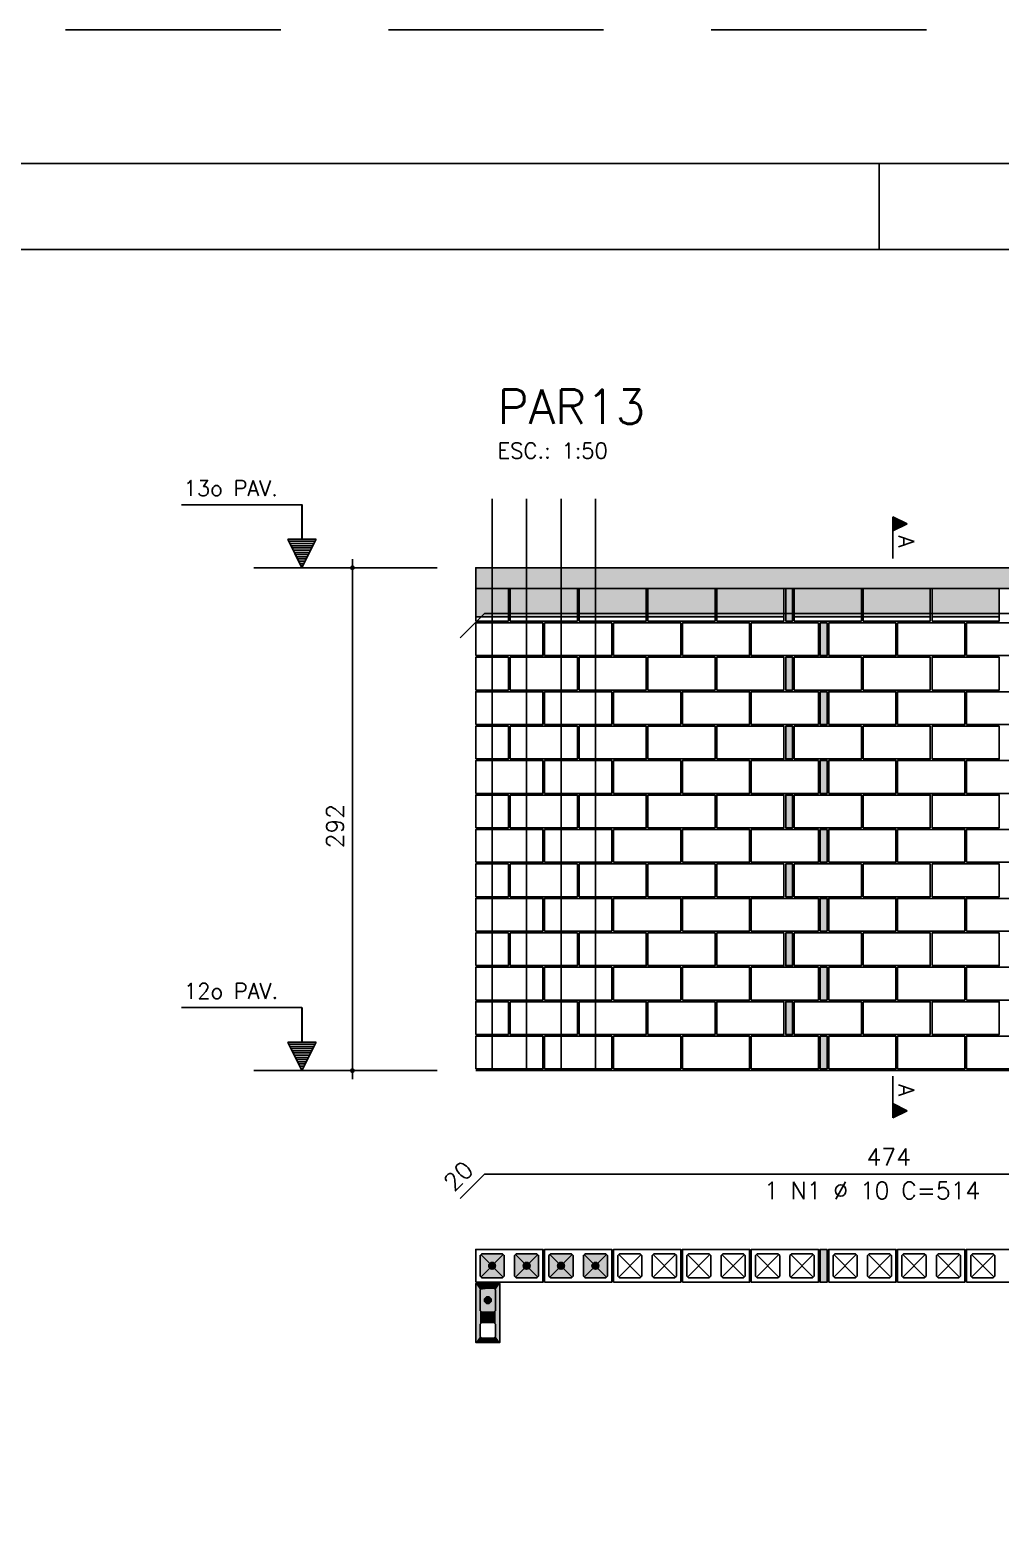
# Model space of a CAD drawing. Extents: x -1 to 122, y -1 to 61.
# Drawn here: x 25.07 to 36.34, y 43.66 to 61.05 of the extents above; entities that cross this region are included whole.
import ezdxf

# ---------------------------------------------------------------- set-up
doc = ezdxf.new("R2010")
doc.units = 0
doc.header["$MEASUREMENT"] = 0
doc.linetypes.add('ESTILO_TQS_0001', pattern=[0.45, 0.3, -0.15])
doc.linetypes.add('HIDDEN', pattern=[0.375, 0.25, -0.125])
doc.layers.get('0').update_dxf_attribs({"linetype": 'CONTINUOUS'})
doc.layers.get('Defpoints').update_dxf_attribs({"linetype": 'CONTINUOUS'})
for name, color, linetype in [('ARQ_FOLHA', 7, 'CONTINUOUS'), ('PENA_01', 1, 'CONTINUOUS'), ('PENA_02', 2, 'CONTINUOUS'), ('PENA_03', 3, 'CONTINUOUS'), ('PENA_05', 5, 'CONTINUOUS'), ('PENA_06', 6, 'CONTINUOUS'), ('PENA_09', 254, 'CONTINUOUS'), ('PENA_11', 252, 'CONTINUOUS'), ('PENA_21', 100, 'CONTINUOUS'), ('PENA_25', 210, 'CONTINUOUS')]:
    doc.layers.add(name, color=color, linetype=linetype)
doc.styles.get("Standard").update_dxf_attribs({"font": 'ROMANS.SHX'})

# ---------------------------------------------------------------- blocks, each defined once
blk = doc.blocks.new('FOLHA A1+1 - 1102 X 594')
at = {"layer": 'ARQ_FOLHA', "color": 1}
blk.add_line((-848.5, 584), (-848.5, 594), dxfattribs=at)
for points in [[(-1189, 0), (0, 0), (0, 594), (-1189, 594)], [(-1164, 10), (-10, 10), (-10, 584), (-1164, 584)]]:
    blk.add_lwpolyline(points, close=True, dxfattribs=at)
at = {"layer": 'Defpoints', "color": 8, "linetype": 'HIDDEN', "ltscale": 100}
blk.add_lwpolyline([(-1208.5, 609.5), (-1208.5, -15.5), (19.5, -15.5), (19.5, 609.5)], close=True, dxfattribs=at)

msp = doc.modelspace()

# ---------------------------------------------------------------- linework, layer by layer
at = {"layer": 'PENA_01', "linetype": 'Continuous'}
for p, q in [((27.672, 54.803), (29.803, 54.803)), ((27.672, 48.963), (29.803, 48.963)), ((30.311, 46.826), (30.571, 46.566)), ((30.571, 46.826), (30.311, 46.566)), ((30.971, 46.826), (30.711, 46.566)), ((30.711, 46.826), (30.971, 46.566)), ((31.111, 46.826), (31.371, 46.566)), ((31.371, 46.826), (31.111, 46.566)), ((31.771, 46.826), (31.511, 46.566)), ((31.511, 46.826), (31.771, 46.566)), ((31.911, 46.826), (32.171, 46.566)), ((32.171, 46.826), (31.911, 46.566)), ((32.571, 46.826), (32.311, 46.566)), ((32.311, 46.826), (32.571, 46.566)), ((32.711, 46.826), (32.971, 46.566)), ((32.971, 46.826), (32.711, 46.566)), ((33.371, 46.826), (33.111, 46.566)), ((33.111, 46.826), (33.371, 46.566)), ((33.511, 46.826), (33.771, 46.566)), ((33.771, 46.826), (33.511, 46.566)), ((34.171, 46.826), (33.911, 46.566)), ((33.911, 46.826), (34.171, 46.566)), ((34.411, 46.826), (34.671, 46.566)), ((34.671, 46.826), (34.411, 46.566)), ((35.071, 46.826), (34.811, 46.566)), ((34.811, 46.826), (35.071, 46.566)), ((35.211, 46.826), (35.471, 46.566)), ((35.471, 46.826), (35.211, 46.566)), ((35.871, 46.826), (35.611, 46.566)), ((35.611, 46.826), (35.871, 46.566)), ((36.011, 46.826), (36.271, 46.566)), ((36.271, 46.826), (36.011, 46.566))]:
    msp.add_line(p, q, dxfattribs=at)
for points in [[(30.301, 46.177), (30.301, 46.417), (30.321, 46.437), (30.461, 46.437), (30.481, 46.417), (30.481, 46.177), (30.461, 46.157), (30.321, 46.157), (30.301, 46.177)], [(30.301, 45.877), (30.301, 46.017), (30.321, 46.037), (30.461, 46.037), (30.481, 46.017), (30.481, 45.877), (30.461, 45.857), (30.321, 45.857), (30.301, 45.877)]]:
    msp.add_lwpolyline(points, dxfattribs=at)
at = {"layer": 'PENA_02', "linetype": 'ESTILO_TQS_0001'}
for p, q in [((30.251, 54.233), (30.631, 54.233)), ((30.651, 54.233), (31.431, 54.233)), ((31.451, 54.233), (32.231, 54.233)), ((32.251, 54.233), (33.031, 54.233)), ((33.051, 54.233), (33.831, 54.233)), ((33.951, 54.233), (34.731, 54.233)), ((34.751, 54.233), (35.531, 54.233)), ((35.551, 54.233), (36.331, 54.233))]:
    msp.add_line(p, q, dxfattribs=at)
at = {"layer": 'PENA_02', "linetype": 'Continuous'}
msp.add_line((30.251, 48.963), (39.931, 48.963), dxfattribs=at)
for points in [[(30.25, 54.563), (39.931, 54.563), (39.931, 54.803), (30.25, 54.803), (30.25, 54.563)], [(30.251, 54.183), (30.631, 54.183), (30.631, 54.563), (30.251, 54.563), (30.251, 54.183)], [(30.651, 54.183), (31.431, 54.183), (31.431, 54.563), (30.651, 54.563), (30.651, 54.183)], [(31.451, 54.183), (32.231, 54.183), (32.231, 54.563), (31.451, 54.563), (31.451, 54.183)], [(32.251, 54.183), (33.031, 54.183), (33.031, 54.563), (32.251, 54.563), (32.251, 54.183)], [(33.051, 54.183), (33.831, 54.183), (33.831, 54.563), (33.051, 54.563), (33.051, 54.183)], [(33.851, 54.183), (33.931, 54.183), (33.931, 54.563), (33.851, 54.563), (33.851, 54.183)], [(33.951, 54.183), (34.731, 54.183), (34.731, 54.563), (33.951, 54.563), (33.951, 54.183)], [(34.751, 54.183), (35.531, 54.183), (35.531, 54.563), (34.751, 54.563), (34.751, 54.183)], [(35.551, 54.183), (36.331, 54.183), (36.331, 54.563), (35.551, 54.563), (35.551, 54.183)], [(30.251, 53.783), (31.031, 53.783), (31.031, 54.163), (30.251, 54.163), (30.251, 53.783)], [(31.051, 53.783), (31.831, 53.783), (31.831, 54.163), (31.051, 54.163), (31.051, 53.783)], [(31.851, 53.783), (32.631, 53.783), (32.631, 54.163), (31.851, 54.163), (31.851, 53.783)], [(32.651, 53.783), (33.431, 53.783), (33.431, 54.163), (32.651, 54.163), (32.651, 53.783)], [(33.451, 53.783), (34.231, 53.783), (34.231, 54.163), (33.451, 54.163), (33.451, 53.783)], [(34.251, 53.783), (34.331, 53.783), (34.331, 54.163), (34.251, 54.163), (34.251, 53.783)], [(34.351, 53.783), (35.131, 53.783), (35.131, 54.163), (34.351, 54.163), (34.351, 53.783)], [(35.151, 53.783), (35.931, 53.783), (35.931, 54.163), (35.151, 54.163), (35.151, 53.783)], [(35.951, 53.783), (36.731, 53.783), (36.731, 54.163), (35.951, 54.163), (35.951, 53.783)], [(30.251, 53.383), (30.631, 53.383), (30.631, 53.763), (30.251, 53.763), (30.251, 53.383)], [(30.651, 53.383), (31.431, 53.383), (31.431, 53.763), (30.651, 53.763), (30.651, 53.383)], [(31.451, 53.383), (32.231, 53.383), (32.231, 53.763), (31.451, 53.763), (31.451, 53.383)], [(32.251, 53.383), (33.031, 53.383), (33.031, 53.763), (32.251, 53.763), (32.251, 53.383)], [(33.051, 53.383), (33.831, 53.383), (33.831, 53.763), (33.051, 53.763), (33.051, 53.383)], [(33.851, 53.383), (33.931, 53.383), (33.931, 53.763), (33.851, 53.763), (33.851, 53.383)], [(33.951, 53.383), (34.731, 53.383), (34.731, 53.763), (33.951, 53.763), (33.951, 53.383)], [(34.751, 53.383), (35.531, 53.383), (35.531, 53.763), (34.751, 53.763), (34.751, 53.383)], [(35.551, 53.383), (36.331, 53.383), (36.331, 53.763), (35.551, 53.763), (35.551, 53.383)], [(30.251, 52.983), (31.031, 52.983), (31.031, 53.363), (30.251, 53.363), (30.251, 52.983)], [(31.051, 52.983), (31.831, 52.983), (31.831, 53.363), (31.051, 53.363), (31.051, 52.983)], [(31.851, 52.983), (32.631, 52.983), (32.631, 53.363), (31.851, 53.363), (31.851, 52.983)], [(32.651, 52.983), (33.431, 52.983), (33.431, 53.363), (32.651, 53.363), (32.651, 52.983)], [(33.451, 52.983), (34.231, 52.983), (34.231, 53.363), (33.451, 53.363), (33.451, 52.983)], [(34.251, 52.983), (34.331, 52.983), (34.331, 53.363), (34.251, 53.363), (34.251, 52.983)], [(34.351, 52.983), (35.131, 52.983), (35.131, 53.363), (34.351, 53.363), (34.351, 52.983)], [(35.151, 52.983), (35.931, 52.983), (35.931, 53.363), (35.151, 53.363), (35.151, 52.983)], [(35.951, 52.983), (36.731, 52.983), (36.731, 53.363), (35.951, 53.363), (35.951, 52.983)], [(30.251, 52.583), (30.631, 52.583), (30.631, 52.963), (30.251, 52.963), (30.251, 52.583)], [(30.651, 52.583), (31.431, 52.583), (31.431, 52.963), (30.651, 52.963), (30.651, 52.583)], [(31.451, 52.583), (32.231, 52.583), (32.231, 52.963), (31.451, 52.963), (31.451, 52.583)], [(32.251, 52.583), (33.031, 52.583), (33.031, 52.963), (32.251, 52.963), (32.251, 52.583)], [(33.051, 52.583), (33.831, 52.583), (33.831, 52.963), (33.051, 52.963), (33.051, 52.583)], [(33.851, 52.583), (33.931, 52.583), (33.931, 52.963), (33.851, 52.963), (33.851, 52.583)], [(33.951, 52.583), (34.731, 52.583), (34.731, 52.963), (33.951, 52.963), (33.951, 52.583)], [(34.751, 52.583), (35.531, 52.583), (35.531, 52.963), (34.751, 52.963), (34.751, 52.583)], [(35.551, 52.583), (36.331, 52.583), (36.331, 52.963), (35.551, 52.963), (35.551, 52.583)], [(30.251, 52.183), (31.031, 52.183), (31.031, 52.563), (30.251, 52.563), (30.251, 52.183)], [(31.051, 52.183), (31.831, 52.183), (31.831, 52.563), (31.051, 52.563), (31.051, 52.183)], [(31.851, 52.183), (32.631, 52.183), (32.631, 52.563), (31.851, 52.563), (31.851, 52.183)], [(32.651, 52.183), (33.431, 52.183), (33.431, 52.563), (32.651, 52.563), (32.651, 52.183)], [(33.451, 52.183), (34.231, 52.183), (34.231, 52.563), (33.451, 52.563), (33.451, 52.183)], [(34.251, 52.183), (34.331, 52.183), (34.331, 52.563), (34.251, 52.563), (34.251, 52.183)], [(34.351, 52.183), (35.131, 52.183), (35.131, 52.563), (34.351, 52.563), (34.351, 52.183)], [(35.151, 52.183), (35.931, 52.183), (35.931, 52.563), (35.151, 52.563), (35.151, 52.183)], [(35.951, 52.183), (36.731, 52.183), (36.731, 52.563), (35.951, 52.563), (35.951, 52.183)], [(30.251, 51.783), (30.631, 51.783), (30.631, 52.163), (30.251, 52.163), (30.251, 51.783)], [(30.651, 51.783), (31.431, 51.783), (31.431, 52.163), (30.651, 52.163), (30.651, 51.783)], [(31.451, 51.783), (32.231, 51.783), (32.231, 52.163), (31.451, 52.163), (31.451, 51.783)], [(32.251, 51.783), (33.031, 51.783), (33.031, 52.163), (32.251, 52.163), (32.251, 51.783)], [(33.051, 51.783), (33.831, 51.783), (33.831, 52.163), (33.051, 52.163), (33.051, 51.783)], [(33.851, 51.783), (33.931, 51.783), (33.931, 52.163), (33.851, 52.163), (33.851, 51.783)], [(33.951, 51.783), (34.731, 51.783), (34.731, 52.163), (33.951, 52.163), (33.951, 51.783)], [(34.751, 51.783), (35.531, 51.783), (35.531, 52.163), (34.751, 52.163), (34.751, 51.783)], [(35.551, 51.783), (36.331, 51.783), (36.331, 52.163), (35.551, 52.163), (35.551, 51.783)], [(30.251, 51.383), (31.031, 51.383), (31.031, 51.763), (30.251, 51.763), (30.251, 51.383)], [(31.051, 51.383), (31.831, 51.383), (31.831, 51.763), (31.051, 51.763), (31.051, 51.383)], [(31.851, 51.383), (32.631, 51.383), (32.631, 51.763), (31.851, 51.763), (31.851, 51.383)], [(32.651, 51.383), (33.431, 51.383), (33.431, 51.763), (32.651, 51.763), (32.651, 51.383)], [(33.451, 51.383), (34.231, 51.383), (34.231, 51.763), (33.451, 51.763), (33.451, 51.383)], [(34.251, 51.383), (34.331, 51.383), (34.331, 51.763), (34.251, 51.763), (34.251, 51.383)], [(34.351, 51.383), (35.131, 51.383), (35.131, 51.763), (34.351, 51.763), (34.351, 51.383)], [(35.151, 51.383), (35.931, 51.383), (35.931, 51.763), (35.151, 51.763), (35.151, 51.383)], [(35.951, 51.383), (36.731, 51.383), (36.731, 51.763), (35.951, 51.763), (35.951, 51.383)], [(30.251, 50.983), (30.631, 50.983), (30.631, 51.363), (30.251, 51.363), (30.251, 50.983)], [(30.651, 50.983), (31.431, 50.983), (31.431, 51.363), (30.651, 51.363), (30.651, 50.983)], [(31.451, 50.983), (32.231, 50.983), (32.231, 51.363), (31.451, 51.363), (31.451, 50.983)], [(32.251, 50.983), (33.031, 50.983), (33.031, 51.363), (32.251, 51.363), (32.251, 50.983)], [(33.051, 50.983), (33.831, 50.983), (33.831, 51.363), (33.051, 51.363), (33.051, 50.983)], [(33.851, 50.983), (33.931, 50.983), (33.931, 51.363), (33.851, 51.363), (33.851, 50.983)], [(33.951, 50.983), (34.731, 50.983), (34.731, 51.363), (33.951, 51.363), (33.951, 50.983)], [(34.751, 50.983), (35.531, 50.983), (35.531, 51.363), (34.751, 51.363), (34.751, 50.983)], [(35.551, 50.983), (36.331, 50.983), (36.331, 51.363), (35.551, 51.363), (35.551, 50.983)], [(30.251, 50.583), (31.031, 50.583), (31.031, 50.963), (30.251, 50.963), (30.251, 50.583)], [(31.051, 50.583), (31.831, 50.583), (31.831, 50.963), (31.051, 50.963), (31.051, 50.583)], [(31.851, 50.583), (32.631, 50.583), (32.631, 50.963), (31.851, 50.963), (31.851, 50.583)], [(32.651, 50.583), (33.431, 50.583), (33.431, 50.963), (32.651, 50.963), (32.651, 50.583)], [(33.451, 50.583), (34.231, 50.583), (34.231, 50.963), (33.451, 50.963), (33.451, 50.583)], [(34.251, 50.583), (34.331, 50.583), (34.331, 50.963), (34.251, 50.963), (34.251, 50.583)], [(34.351, 50.583), (35.131, 50.583), (35.131, 50.963), (34.351, 50.963), (34.351, 50.583)], [(35.151, 50.583), (35.931, 50.583), (35.931, 50.963), (35.151, 50.963), (35.151, 50.583)], [(35.951, 50.583), (36.731, 50.583), (36.731, 50.963), (35.951, 50.963), (35.951, 50.583)], [(30.251, 50.183), (30.631, 50.183), (30.631, 50.563), (30.251, 50.563), (30.251, 50.183)], [(30.651, 50.183), (31.431, 50.183), (31.431, 50.563), (30.651, 50.563), (30.651, 50.183)], [(31.451, 50.183), (32.231, 50.183), (32.231, 50.563), (31.451, 50.563), (31.451, 50.183)], [(32.251, 50.183), (33.031, 50.183), (33.031, 50.563), (32.251, 50.563), (32.251, 50.183)], [(33.051, 50.183), (33.831, 50.183), (33.831, 50.563), (33.051, 50.563), (33.051, 50.183)], [(33.851, 50.183), (33.931, 50.183), (33.931, 50.563), (33.851, 50.563), (33.851, 50.183)], [(33.951, 50.183), (34.731, 50.183), (34.731, 50.563), (33.951, 50.563), (33.951, 50.183)], [(34.751, 50.183), (35.531, 50.183), (35.531, 50.563), (34.751, 50.563), (34.751, 50.183)], [(35.551, 50.183), (36.331, 50.183), (36.331, 50.563), (35.551, 50.563), (35.551, 50.183)], [(30.251, 49.783), (31.031, 49.783), (31.031, 50.163), (30.251, 50.163), (30.251, 49.783)], [(31.051, 49.783), (31.831, 49.783), (31.831, 50.163), (31.051, 50.163), (31.051, 49.783)], [(31.851, 49.783), (32.631, 49.783), (32.631, 50.163), (31.851, 50.163), (31.851, 49.783)], [(32.651, 49.783), (33.431, 49.783), (33.431, 50.163), (32.651, 50.163), (32.651, 49.783)], [(33.451, 49.783), (34.231, 49.783), (34.231, 50.163), (33.451, 50.163), (33.451, 49.783)], [(34.251, 49.783), (34.331, 49.783), (34.331, 50.163), (34.251, 50.163), (34.251, 49.783)], [(34.351, 49.783), (35.131, 49.783), (35.131, 50.163), (34.351, 50.163), (34.351, 49.783)], [(35.151, 49.783), (35.931, 49.783), (35.931, 50.163), (35.151, 50.163), (35.151, 49.783)], [(35.951, 49.783), (36.731, 49.783), (36.731, 50.163), (35.951, 50.163), (35.951, 49.783)], [(30.251, 49.383), (30.631, 49.383), (30.631, 49.763), (30.251, 49.763), (30.251, 49.383)], [(30.651, 49.383), (31.431, 49.383), (31.431, 49.763), (30.651, 49.763), (30.651, 49.383)], [(31.451, 49.383), (32.231, 49.383), (32.231, 49.763), (31.451, 49.763), (31.451, 49.383)], [(32.251, 49.383), (33.031, 49.383), (33.031, 49.763), (32.251, 49.763), (32.251, 49.383)], [(33.051, 49.383), (33.831, 49.383), (33.831, 49.763), (33.051, 49.763), (33.051, 49.383)], [(33.851, 49.383), (33.931, 49.383), (33.931, 49.763), (33.851, 49.763), (33.851, 49.383)], [(33.951, 49.383), (34.731, 49.383), (34.731, 49.763), (33.951, 49.763), (33.951, 49.383)], [(34.751, 49.383), (35.531, 49.383), (35.531, 49.763), (34.751, 49.763), (34.751, 49.383)], [(35.551, 49.383), (36.331, 49.383), (36.331, 49.763), (35.551, 49.763), (35.551, 49.383)], [(30.251, 48.983), (31.031, 48.983), (31.031, 49.363), (30.251, 49.363), (30.251, 48.983)], [(31.051, 48.983), (31.831, 48.983), (31.831, 49.363), (31.051, 49.363), (31.051, 48.983)], [(31.851, 48.983), (32.631, 48.983), (32.631, 49.363), (31.851, 49.363), (31.851, 48.983)], [(32.651, 48.983), (33.431, 48.983), (33.431, 49.363), (32.651, 49.363), (32.651, 48.983)], [(33.451, 48.983), (34.231, 48.983), (34.231, 49.363), (33.451, 49.363), (33.451, 48.983)], [(34.251, 48.983), (34.331, 48.983), (34.331, 49.363), (34.251, 49.363), (34.251, 48.983)], [(34.351, 48.983), (35.131, 48.983), (35.131, 49.363), (34.351, 49.363), (34.351, 48.983)], [(35.151, 48.983), (35.931, 48.983), (35.931, 49.363), (35.151, 49.363), (35.151, 48.983)], [(35.951, 48.983), (36.731, 48.983), (36.731, 49.363), (35.951, 49.363), (35.951, 48.983)], [(30.251, 46.506), (31.031, 46.506), (31.031, 46.886), (30.251, 46.886), (30.251, 46.506)], [(31.051, 46.506), (31.831, 46.506), (31.831, 46.886), (31.051, 46.886), (31.051, 46.506)], [(31.851, 46.506), (32.631, 46.506), (32.631, 46.886), (31.851, 46.886), (31.851, 46.506)], [(32.651, 46.506), (33.431, 46.506), (33.431, 46.886), (32.651, 46.886), (32.651, 46.506)], [(33.451, 46.506), (34.231, 46.506), (34.231, 46.886), (33.451, 46.886), (33.451, 46.506)], [(34.331, 46.886), (34.251, 46.886), (34.251, 46.506), (34.331, 46.506), (34.331, 46.886)], [(34.351, 46.506), (35.131, 46.506), (35.131, 46.886), (34.351, 46.886), (34.351, 46.506)], [(35.151, 46.506), (35.931, 46.506), (35.931, 46.886), (35.151, 46.886), (35.151, 46.506)], [(35.951, 46.506), (36.731, 46.506), (36.731, 46.886), (35.951, 46.886), (35.951, 46.506)], [(30.251, 45.807), (30.251, 46.487), (30.531, 46.487), (30.531, 45.807), (30.251, 45.807)]]:
    msp.add_lwpolyline(points, dxfattribs=at)
at = {"layer": 'PENA_02', "linetype": 'ESTILO_TQS_0001'}
for points in [[(30.301, 46.576), (30.321, 46.556), (30.561, 46.556), (30.581, 46.576), (30.581, 46.816), (30.561, 46.836), (30.321, 46.836), (30.301, 46.816), (30.301, 46.576)], [(30.701, 46.576), (30.721, 46.556), (30.961, 46.556), (30.981, 46.576), (30.981, 46.816), (30.961, 46.836), (30.721, 46.836), (30.701, 46.816), (30.701, 46.576)], [(31.101, 46.576), (31.121, 46.556), (31.361, 46.556), (31.381, 46.576), (31.381, 46.816), (31.361, 46.836), (31.121, 46.836), (31.101, 46.816), (31.101, 46.576)], [(31.501, 46.576), (31.521, 46.556), (31.761, 46.556), (31.781, 46.576), (31.781, 46.816), (31.761, 46.836), (31.521, 46.836), (31.501, 46.816), (31.501, 46.576)], [(31.901, 46.576), (31.921, 46.556), (32.161, 46.556), (32.181, 46.576), (32.181, 46.816), (32.161, 46.836), (31.921, 46.836), (31.901, 46.816), (31.901, 46.576)], [(32.301, 46.576), (32.321, 46.556), (32.561, 46.556), (32.581, 46.576), (32.581, 46.816), (32.561, 46.836), (32.321, 46.836), (32.301, 46.816), (32.301, 46.576)], [(32.701, 46.576), (32.721, 46.556), (32.961, 46.556), (32.981, 46.576), (32.981, 46.816), (32.961, 46.836), (32.721, 46.836), (32.701, 46.816), (32.701, 46.576)], [(33.101, 46.576), (33.121, 46.556), (33.361, 46.556), (33.381, 46.576), (33.381, 46.816), (33.361, 46.836), (33.121, 46.836), (33.101, 46.816), (33.101, 46.576)], [(33.501, 46.576), (33.521, 46.556), (33.761, 46.556), (33.781, 46.576), (33.781, 46.816), (33.761, 46.836), (33.521, 46.836), (33.501, 46.816), (33.501, 46.576)], [(33.901, 46.576), (33.921, 46.556), (34.161, 46.556), (34.181, 46.576), (34.181, 46.816), (34.161, 46.836), (33.921, 46.836), (33.901, 46.816), (33.901, 46.576)], [(34.401, 46.576), (34.421, 46.556), (34.661, 46.556), (34.681, 46.576), (34.681, 46.816), (34.661, 46.836), (34.421, 46.836), (34.401, 46.816), (34.401, 46.576)], [(34.801, 46.576), (34.821, 46.556), (35.061, 46.556), (35.081, 46.576), (35.081, 46.816), (35.061, 46.836), (34.821, 46.836), (34.801, 46.816), (34.801, 46.576)], [(35.201, 46.576), (35.221, 46.556), (35.461, 46.556), (35.481, 46.576), (35.481, 46.816), (35.461, 46.836), (35.221, 46.836), (35.201, 46.816), (35.201, 46.576)], [(35.601, 46.576), (35.621, 46.556), (35.861, 46.556), (35.881, 46.576), (35.881, 46.816), (35.861, 46.836), (35.621, 46.836), (35.601, 46.816), (35.601, 46.576)], [(36.001, 46.576), (36.021, 46.556), (36.261, 46.556), (36.281, 46.576), (36.281, 46.816), (36.261, 46.836), (36.021, 46.836), (36.001, 46.816), (36.001, 46.576)]]:
    msp.add_lwpolyline(points, dxfattribs=at)
at = {"layer": 'PENA_02', "linetype": 'Continuous'}
for centre, radius in [((28.818, 54.803), 0.02), ((28.818, 54.803), 0.01), ((28.818, 48.963), 0.02), ((28.818, 48.963), 0.01)]:
    msp.add_circle(centre, radius, dxfattribs=at)
at = {"layer": 'PENA_03', "linetype": 'Continuous'}
for p, q in [((28.231, 55.535), (26.831, 55.535)), ((28.231, 55.135), (28.231, 55.535)), ((28.233, 55.135), (28.233, 55.537)), ((35.095, 54.91), (35.095, 55.396)), ((35.095, 55.396), (35.261, 55.313)), ((35.096, 55.395), (35.096, 55.232)), ((35.096, 55.395), (35.26, 55.313)), ((35.26, 55.313), (35.096, 55.232)), ((35.261, 55.313), (35.096, 55.231)), ((35.108, 55.39), (35.108, 55.237)), ((35.121, 55.384), (35.121, 55.243)), ((35.134, 55.377), (35.134, 55.25)), ((35.146, 55.371), (35.146, 55.256)), ((35.159, 55.364), (35.159, 55.262)), ((35.172, 55.358), (35.172, 55.269)), ((35.185, 55.352), (35.185, 55.275)), ((35.198, 55.345), (35.198, 55.281)), ((35.21, 55.339), (35.21, 55.288)), ((35.223, 55.333), (35.223, 55.294)), ((35.236, 55.326), (35.236, 55.301)), ((35.249, 55.32), (35.249, 55.307)), ((28.232, 54.803), (28.066, 55.135)), ((28.066, 55.135), (28.231, 55.135)), ((28.232, 54.806), (28.068, 55.134)), ((28.395, 55.134), (28.068, 55.134)), ((28.398, 55.135), (28.232, 54.803)), ((28.395, 55.134), (28.232, 54.806)), ((28.233, 55.135), (28.398, 55.135)), ((35.096, 55.231), (35.096, 54.91)), ((28.385, 55.11), (28.079, 55.11)), ((28.372, 55.084), (28.091, 55.084)), ((28.359, 55.059), (28.104, 55.059)), ((28.347, 55.033), (28.117, 55.033)), ((28.334, 55.008), (28.13, 55.008)), ((28.321, 54.982), (28.142, 54.982)), ((28.308, 54.957), (28.155, 54.957)), ((28.296, 54.931), (28.168, 54.931)), ((28.283, 54.905), (28.181, 54.905)), ((28.27, 54.88), (28.194, 54.88)), ((28.257, 54.854), (28.206, 54.854)), ((28.245, 54.829), (28.219, 54.829)), ((28.818, 48.863), (28.818, 54.903)), ((28.231, 49.695), (26.831, 49.695)), ((28.231, 49.295), (28.231, 49.695)), ((28.233, 49.295), (28.233, 49.697)), ((28.232, 48.963), (28.066, 49.295)), ((28.066, 49.295), (28.231, 49.295)), ((28.232, 48.966), (28.068, 49.294)), ((28.395, 49.294), (28.068, 49.294)), ((28.385, 49.27), (28.079, 49.27)), ((28.372, 49.244), (28.091, 49.244)), ((28.359, 49.219), (28.104, 49.219)), ((28.398, 49.295), (28.232, 48.963)), ((28.395, 49.294), (28.232, 48.966)), ((28.233, 49.295), (28.398, 49.295)), ((28.347, 49.193), (28.117, 49.193)), ((28.334, 49.168), (28.13, 49.168)), ((28.321, 49.142), (28.142, 49.142)), ((28.308, 49.117), (28.155, 49.117)), ((28.296, 49.091), (28.168, 49.091)), ((28.283, 49.065), (28.181, 49.065)), ((28.27, 49.04), (28.194, 49.04)), ((28.257, 49.014), (28.206, 49.014)), ((28.245, 48.989), (28.219, 48.989)), ((35.095, 48.9), (35.095, 48.414)), ((35.096, 48.58), (35.096, 48.9)), ((35.261, 48.497), (35.096, 48.58)), ((35.096, 48.415), (35.096, 48.579)), ((35.26, 48.497), (35.096, 48.579)), ((35.108, 48.42), (35.108, 48.574)), ((35.121, 48.427), (35.121, 48.567)), ((35.134, 48.433), (35.134, 48.561)), ((35.146, 48.44), (35.146, 48.554)), ((35.159, 48.446), (35.159, 48.548)), ((35.172, 48.452), (35.172, 48.542)), ((35.185, 48.459), (35.185, 48.535)), ((35.198, 48.465), (35.198, 48.529)), ((35.21, 48.472), (35.21, 48.523)), ((35.223, 48.478), (35.223, 48.516)), ((35.095, 48.414), (35.261, 48.497)), ((35.096, 48.415), (35.26, 48.497)), ((35.236, 48.484), (35.236, 48.51)), ((35.249, 48.491), (35.249, 48.503))]:
    msp.add_line(p, q, dxfattribs=at)
for points in [[(30.561, 46.836), (30.581, 46.816), (30.581, 46.576), (30.561, 46.556), (30.321, 46.556), (30.301, 46.576), (30.301, 46.816), (30.321, 46.836), (30.561, 46.836)], [(30.961, 46.836), (30.981, 46.816), (30.981, 46.576), (30.961, 46.556), (30.721, 46.556), (30.701, 46.576), (30.701, 46.816), (30.721, 46.836), (30.961, 46.836)], [(31.361, 46.836), (31.381, 46.816), (31.381, 46.576), (31.361, 46.556), (31.121, 46.556), (31.101, 46.576), (31.101, 46.816), (31.121, 46.836), (31.361, 46.836)], [(31.761, 46.836), (31.781, 46.816), (31.781, 46.576), (31.761, 46.556), (31.521, 46.556), (31.501, 46.576), (31.501, 46.816), (31.521, 46.836), (31.761, 46.836)], [(30.461, 46.437), (30.481, 46.417), (30.481, 46.177), (30.461, 46.157), (30.321, 46.157), (30.301, 46.177), (30.301, 46.417), (30.321, 46.437), (30.461, 46.437)]]:
    msp.add_lwpolyline(points, dxfattribs=at)
for centre in [(30.441, 46.696), (30.841, 46.696), (31.241, 46.696), (31.641, 46.696), (30.391, 46.297)]:
    msp.add_circle(centre, 0.04, dxfattribs=at)
for points in [[(30.481, 46.696), (30.421, 46.731), (30.404, 46.71)], [(30.481, 46.696), (30.404, 46.71), (30.404, 46.682)], [(30.481, 46.696), (30.404, 46.682), (30.421, 46.661)], [(30.481, 46.696), (30.448, 46.735), (30.421, 46.731)], [(30.481, 46.696), (30.421, 46.661), (30.448, 46.657)], [(30.481, 46.696), (30.472, 46.722), (30.448, 46.735)], [(30.481, 46.696), (30.448, 46.657), (30.472, 46.67)], [(30.481, 46.696), (30.472, 46.67), (30.481, 46.696)], [(30.881, 46.696), (30.821, 46.731), (30.804, 46.71)], [(30.881, 46.696), (30.804, 46.71), (30.804, 46.682)], [(30.881, 46.696), (30.804, 46.682), (30.821, 46.661)], [(30.881, 46.696), (30.848, 46.735), (30.821, 46.731)], [(30.881, 46.696), (30.821, 46.661), (30.848, 46.657)], [(30.881, 46.696), (30.872, 46.722), (30.848, 46.735)], [(30.881, 46.696), (30.848, 46.657), (30.872, 46.67)], [(30.881, 46.696), (30.872, 46.67), (30.881, 46.696)], [(31.281, 46.696), (31.221, 46.731), (31.204, 46.71)], [(31.281, 46.696), (31.204, 46.71), (31.204, 46.682)], [(31.281, 46.696), (31.204, 46.682), (31.221, 46.661)], [(31.281, 46.696), (31.248, 46.735), (31.221, 46.731)], [(31.281, 46.696), (31.221, 46.661), (31.248, 46.657)], [(31.281, 46.696), (31.272, 46.722), (31.248, 46.735)], [(31.281, 46.696), (31.248, 46.657), (31.272, 46.67)], [(31.281, 46.696), (31.272, 46.67), (31.281, 46.696)], [(31.681, 46.696), (31.621, 46.731), (31.604, 46.71)], [(31.681, 46.696), (31.604, 46.71), (31.604, 46.682)], [(31.681, 46.696), (31.604, 46.682), (31.621, 46.661)], [(31.681, 46.696), (31.648, 46.735), (31.621, 46.731)], [(31.681, 46.696), (31.621, 46.661), (31.648, 46.657)], [(31.681, 46.696), (31.672, 46.722), (31.648, 46.735)], [(31.681, 46.696), (31.648, 46.657), (31.672, 46.67)], [(31.681, 46.696), (31.672, 46.67), (31.681, 46.696)], [(30.431, 46.297), (30.371, 46.331), (30.354, 46.31)], [(30.431, 46.297), (30.354, 46.31), (30.354, 46.283)], [(30.431, 46.297), (30.354, 46.283), (30.371, 46.262)], [(30.431, 46.297), (30.398, 46.336), (30.371, 46.331)], [(30.431, 46.297), (30.371, 46.262), (30.398, 46.257)], [(30.431, 46.297), (30.422, 46.322), (30.398, 46.336)], [(30.431, 46.297), (30.398, 46.257), (30.422, 46.271)], [(30.431, 46.297), (30.422, 46.271), (30.431, 46.297)]]:
    msp.add_solid(points, dxfattribs=at)
at = {"layer": 'PENA_05', "linetype": 'Continuous'}
for p, q in [((30.068, 53.99), (30.351, 54.273)), ((30.351, 54.273), (39.831, 54.274)), ((30.068, 47.477), (30.351, 47.76)), ((30.351, 47.76), (39.831, 47.76))]:
    msp.add_line(p, q, dxfattribs=at)
for points in [[(30.441, 55.603), (30.441, 48.963)], [(30.841, 55.603), (30.841, 48.963)], [(31.241, 55.603), (31.241, 48.963)], [(31.641, 55.603), (31.641, 48.963)]]:
    msp.add_lwpolyline(points, dxfattribs=at)
at = {"layer": 'PENA_09', "linetype": 'Continuous'}
for points in [[(30.251, 54.233), (30.251, 54.563), (30.631, 54.563), (30.631, 54.233), (30.251, 54.233)], [(30.651, 54.233), (30.651, 54.563), (31.431, 54.563), (31.431, 54.233), (30.651, 54.233)], [(31.451, 54.233), (31.451, 54.563), (32.231, 54.563), (32.231, 54.233), (31.451, 54.233)], [(32.251, 54.233), (32.251, 54.563), (33.031, 54.563), (33.031, 54.233), (32.251, 54.233)], [(33.051, 54.233), (33.051, 54.563), (33.831, 54.563), (33.831, 54.233), (33.051, 54.233)], [(33.951, 54.233), (33.951, 54.563), (34.731, 54.563), (34.731, 54.233), (33.951, 54.233)], [(34.751, 54.233), (34.751, 54.563), (35.531, 54.563), (35.531, 54.233), (34.751, 54.233)], [(35.551, 54.233), (35.551, 54.563), (36.331, 54.563), (36.331, 54.233), (35.551, 54.233)]]:
    msp.add_lwpolyline(points, dxfattribs=at)
for points in [[(30.251, 54.233), (30.251, 54.563), (30.631, 54.563)], [(30.251, 54.233), (30.631, 54.563), (30.631, 54.233)], [(30.651, 54.233), (30.651, 54.563), (31.431, 54.563)], [(30.651, 54.233), (31.431, 54.563), (31.431, 54.233)], [(31.451, 54.233), (31.451, 54.563), (32.231, 54.563)], [(31.451, 54.233), (32.231, 54.563), (32.231, 54.233)], [(32.251, 54.233), (32.251, 54.563), (33.031, 54.563)], [(32.251, 54.233), (33.031, 54.563), (33.031, 54.233)], [(33.051, 54.233), (33.051, 54.563), (33.831, 54.563)], [(33.051, 54.233), (33.831, 54.563), (33.831, 54.233)], [(33.951, 54.233), (33.951, 54.563), (34.731, 54.563)], [(33.951, 54.233), (34.731, 54.563), (34.731, 54.233)], [(34.751, 54.233), (34.751, 54.563), (35.531, 54.563)], [(34.751, 54.233), (35.531, 54.563), (35.531, 54.233)], [(35.551, 54.233), (35.551, 54.563), (36.331, 54.563)], [(35.551, 54.233), (36.331, 54.563), (36.331, 54.233)], [(30.251, 54.233), (30.631, 54.233), (30.251, 54.233)], [(30.651, 54.233), (31.431, 54.233), (30.651, 54.233)], [(31.451, 54.233), (32.231, 54.233), (31.451, 54.233)], [(32.251, 54.233), (33.031, 54.233), (32.251, 54.233)], [(33.051, 54.233), (33.831, 54.233), (33.051, 54.233)], [(33.951, 54.233), (34.731, 54.233), (33.951, 54.233)], [(34.751, 54.233), (35.531, 54.233), (34.751, 54.233)], [(35.551, 54.233), (36.331, 54.233), (35.551, 54.233)]]:
    msp.add_solid(points, dxfattribs=at)
at = {"layer": 'PENA_11', "linetype": 'Continuous'}
for points in [[(30.25, 54.563), (39.931, 54.563), (39.931, 54.803)], [(30.25, 54.563), (39.931, 54.803), (30.25, 54.803)], [(30.25, 54.563), (30.25, 54.803), (30.25, 54.563)], [(30.561, 46.836), (30.321, 46.556), (30.301, 46.576)], [(30.561, 46.836), (30.301, 46.576), (30.301, 46.816)], [(30.561, 46.836), (30.301, 46.816), (30.321, 46.836)], [(30.561, 46.836), (30.561, 46.556), (30.321, 46.556)], [(30.561, 46.836), (30.321, 46.836), (30.561, 46.836)], [(30.561, 46.836), (30.581, 46.816), (30.581, 46.576)], [(30.561, 46.836), (30.581, 46.576), (30.561, 46.556)], [(30.961, 46.836), (30.721, 46.556), (30.701, 46.576)], [(30.961, 46.836), (30.701, 46.576), (30.701, 46.816)], [(30.961, 46.836), (30.701, 46.816), (30.721, 46.836)], [(30.961, 46.836), (30.961, 46.556), (30.721, 46.556)], [(30.961, 46.836), (30.721, 46.836), (30.961, 46.836)], [(30.961, 46.836), (30.981, 46.816), (30.981, 46.576)], [(30.961, 46.836), (30.981, 46.576), (30.961, 46.556)], [(31.361, 46.836), (31.121, 46.556), (31.101, 46.576)], [(31.361, 46.836), (31.101, 46.576), (31.101, 46.816)], [(31.361, 46.836), (31.101, 46.816), (31.121, 46.836)], [(31.361, 46.836), (31.361, 46.556), (31.121, 46.556)], [(31.361, 46.836), (31.121, 46.836), (31.361, 46.836)], [(31.361, 46.836), (31.381, 46.816), (31.381, 46.576)], [(31.361, 46.836), (31.381, 46.576), (31.361, 46.556)], [(31.761, 46.836), (31.521, 46.556), (31.501, 46.576)], [(31.761, 46.836), (31.501, 46.576), (31.501, 46.816)], [(31.761, 46.836), (31.501, 46.816), (31.521, 46.836)], [(31.761, 46.836), (31.761, 46.556), (31.521, 46.556)], [(31.761, 46.836), (31.521, 46.836), (31.761, 46.836)], [(31.761, 46.836), (31.781, 46.816), (31.781, 46.576)], [(31.761, 46.836), (31.781, 46.576), (31.761, 46.556)], [(30.461, 46.437), (30.321, 46.157), (30.301, 46.177)], [(30.461, 46.437), (30.301, 46.177), (30.301, 46.417)], [(30.461, 46.437), (30.301, 46.417), (30.321, 46.437)], [(30.461, 46.437), (30.461, 46.157), (30.321, 46.157)], [(30.461, 46.437), (30.321, 46.437), (30.461, 46.437)], [(30.461, 46.437), (30.481, 46.417), (30.481, 46.177)], [(30.461, 46.437), (30.481, 46.177), (30.461, 46.157)]]:
    msp.add_solid(points, dxfattribs=at)
at = {"layer": 'PENA_21', "linetype": 'Continuous'}
for points in [[(30.391, 45.807), (30.391, 45.857), (30.321, 45.857), (30.301, 45.877), (30.301, 46.017), (30.321, 46.037), (30.391, 46.037), (30.391, 46.157), (30.321, 46.157), (30.301, 46.177), (30.301, 46.417), (30.321, 46.437), (30.391, 46.437), (30.391, 46.487), (30.251, 46.487), (30.251, 45.807), (30.391, 45.807)], [(30.391, 45.807), (30.391, 45.857), (30.461, 45.857), (30.481, 45.877), (30.481, 46.017), (30.461, 46.037), (30.391, 46.037), (30.391, 46.157), (30.461, 46.157), (30.481, 46.177), (30.481, 46.417), (30.461, 46.437), (30.391, 46.437), (30.391, 46.487), (30.531, 46.487), (30.531, 45.807), (30.391, 45.807)]]:
    msp.add_lwpolyline(points, dxfattribs=at)
for points in [[(30.391, 46.487), (30.251, 46.487), (30.321, 46.437)], [(30.321, 46.437), (30.251, 46.487), (30.301, 46.417)], [(30.251, 46.487), (30.301, 45.877), (30.301, 46.417)], [(30.251, 45.807), (30.301, 45.877), (30.251, 46.487)], [(30.391, 46.437), (30.391, 46.487), (30.321, 46.437)], [(30.461, 46.437), (30.391, 46.437), (30.531, 46.487)], [(30.391, 46.437), (30.391, 46.487), (30.531, 46.487)], [(30.481, 46.417), (30.461, 46.437), (30.531, 46.487)], [(30.481, 46.177), (30.531, 46.487), (30.481, 46.017)], [(30.481, 46.017), (30.531, 46.487), (30.481, 45.877)], [(30.531, 46.487), (30.531, 45.807), (30.481, 45.877)], [(30.481, 46.177), (30.481, 46.417), (30.531, 46.487)], [(30.301, 46.417), (30.301, 45.877), (30.301, 46.017)], [(30.301, 46.417), (30.301, 46.177), (30.301, 46.017)], [(30.321, 46.037), (30.301, 46.177), (30.301, 46.017)], [(30.321, 46.037), (30.321, 46.157), (30.301, 46.177)], [(30.391, 46.037), (30.321, 46.157), (30.321, 46.037)], [(30.391, 46.037), (30.391, 46.157), (30.321, 46.157)], [(30.391, 46.037), (30.461, 46.157), (30.461, 46.037)], [(30.391, 46.037), (30.391, 46.157), (30.461, 46.157)], [(30.461, 46.157), (30.481, 46.177), (30.461, 46.037)], [(30.461, 46.037), (30.481, 46.177), (30.481, 46.017)], [(30.321, 45.857), (30.301, 45.877), (30.251, 45.807)], [(30.321, 45.857), (30.251, 45.807), (30.391, 45.807)], [(30.321, 45.857), (30.391, 45.807), (30.391, 45.857)], [(30.531, 45.807), (30.391, 45.807), (30.461, 45.857)], [(30.461, 45.857), (30.391, 45.807), (30.391, 45.857)], [(30.481, 45.877), (30.531, 45.807), (30.461, 45.857)]]:
    msp.add_solid(points, dxfattribs=at)
at = {"layer": 'PENA_25', "linetype": 'Continuous'}
for points in [[(33.931, 54.563), (33.851, 54.563), (33.851, 54.183), (33.931, 54.183), (33.931, 54.563)], [(34.331, 54.163), (34.251, 54.163), (34.251, 53.783), (34.331, 53.783), (34.331, 54.163)], [(33.931, 53.763), (33.851, 53.763), (33.851, 53.383), (33.931, 53.383), (33.931, 53.763)], [(34.331, 53.363), (34.251, 53.363), (34.251, 52.983), (34.331, 52.983), (34.331, 53.363)], [(33.931, 52.963), (33.851, 52.963), (33.851, 52.583), (33.931, 52.583), (33.931, 52.963)], [(34.331, 52.563), (34.251, 52.563), (34.251, 52.183), (34.331, 52.183), (34.331, 52.563)], [(33.931, 52.163), (33.851, 52.163), (33.851, 51.783), (33.931, 51.783), (33.931, 52.163)], [(34.331, 51.763), (34.251, 51.763), (34.251, 51.383), (34.331, 51.383), (34.331, 51.763)], [(33.931, 51.363), (33.851, 51.363), (33.851, 50.983), (33.931, 50.983), (33.931, 51.363)], [(34.331, 50.963), (34.251, 50.963), (34.251, 50.583), (34.331, 50.583), (34.331, 50.963)], [(33.931, 50.563), (33.851, 50.563), (33.851, 50.183), (33.931, 50.183), (33.931, 50.563)], [(34.331, 50.163), (34.251, 50.163), (34.251, 49.783), (34.331, 49.783), (34.331, 50.163)], [(33.931, 49.763), (33.851, 49.763), (33.851, 49.383), (33.931, 49.383), (33.931, 49.763)], [(34.331, 49.363), (34.251, 49.363), (34.251, 48.983), (34.331, 48.983), (34.331, 49.363)], [(34.331, 46.886), (34.251, 46.886), (34.251, 46.506), (34.331, 46.506), (34.331, 46.886)]]:
    msp.add_lwpolyline(points, dxfattribs=at)
for points in [[(33.931, 54.563), (33.851, 54.563), (33.851, 54.183)], [(33.931, 54.563), (33.851, 54.183), (33.931, 54.183)], [(33.931, 54.563), (33.931, 54.183), (33.931, 54.563)], [(34.331, 54.163), (34.251, 54.163), (34.251, 53.783)], [(34.331, 54.163), (34.251, 53.783), (34.331, 53.783)], [(34.331, 54.163), (34.331, 53.783), (34.331, 54.163)], [(33.931, 53.763), (33.851, 53.763), (33.851, 53.383)], [(33.931, 53.763), (33.851, 53.383), (33.931, 53.383)], [(33.931, 53.763), (33.931, 53.383), (33.931, 53.763)], [(34.331, 53.363), (34.251, 53.363), (34.251, 52.983)], [(34.331, 53.363), (34.251, 52.983), (34.331, 52.983)], [(34.331, 53.363), (34.331, 52.983), (34.331, 53.363)], [(33.931, 52.963), (33.851, 52.963), (33.851, 52.583)], [(33.931, 52.963), (33.851, 52.583), (33.931, 52.583)], [(33.931, 52.963), (33.931, 52.583), (33.931, 52.963)], [(34.331, 52.563), (34.251, 52.563), (34.251, 52.183)], [(34.331, 52.563), (34.251, 52.183), (34.331, 52.183)], [(34.331, 52.563), (34.331, 52.183), (34.331, 52.563)], [(33.931, 52.163), (33.851, 52.163), (33.851, 51.783)], [(33.931, 52.163), (33.851, 51.783), (33.931, 51.783)], [(33.931, 52.163), (33.931, 51.783), (33.931, 52.163)], [(34.331, 51.763), (34.251, 51.763), (34.251, 51.383)], [(34.331, 51.763), (34.251, 51.383), (34.331, 51.383)], [(34.331, 51.763), (34.331, 51.383), (34.331, 51.763)], [(33.931, 51.363), (33.851, 51.363), (33.851, 50.983)], [(33.931, 51.363), (33.851, 50.983), (33.931, 50.983)], [(33.931, 51.363), (33.931, 50.983), (33.931, 51.363)], [(34.331, 50.963), (34.251, 50.963), (34.251, 50.583)], [(34.331, 50.963), (34.251, 50.583), (34.331, 50.583)], [(34.331, 50.963), (34.331, 50.583), (34.331, 50.963)], [(33.931, 50.563), (33.851, 50.563), (33.851, 50.183)], [(33.931, 50.563), (33.851, 50.183), (33.931, 50.183)], [(33.931, 50.563), (33.931, 50.183), (33.931, 50.563)], [(34.331, 50.163), (34.251, 50.163), (34.251, 49.783)], [(34.331, 50.163), (34.251, 49.783), (34.331, 49.783)], [(34.331, 50.163), (34.331, 49.783), (34.331, 50.163)], [(33.931, 49.763), (33.851, 49.763), (33.851, 49.383)], [(33.931, 49.763), (33.851, 49.383), (33.931, 49.383)], [(33.931, 49.763), (33.931, 49.383), (33.931, 49.763)], [(34.331, 49.363), (34.251, 49.363), (34.251, 48.983)], [(34.331, 49.363), (34.251, 48.983), (34.331, 48.983)], [(34.331, 49.363), (34.331, 48.983), (34.331, 49.363)], [(34.331, 46.886), (34.251, 46.886), (34.251, 46.506)], [(34.331, 46.886), (34.251, 46.506), (34.331, 46.506)], [(34.331, 46.886), (34.331, 46.506), (34.331, 46.886)]]:
    msp.add_solid(points, dxfattribs=at)

# ---------------------------------------------------------------- block references
at = {"xscale": 0.09999999999999938, "yscale": 0.09999999999999938, "zscale": 0.09999999999999938}
msp.add_blockref('FOLHA A1+1 - 1102 X 594', (119.786, 0.099), dxfattribs=at)

# ---------------------------------------------------------------- texts
at = {"layer": 'PENA_03', "linetype": 'Continuous'}
for s, height, p in [('ESC.: 1:50', 0.18, (30.505, 56.073)), ('13o PAV.', 0.18, (26.857, 55.637)), ('12o PAV.', 0.18, (26.861, 49.797)), ('1 N1 %%c 10 C=514', 0.2, (33.599, 47.471))]:
    msp.add_text(s, height=height, dxfattribs=at).set_placement(p)
for s, height, rotation, p in [('A', 0.18, 270, (35.162, 55.178)), ('292', 0.2, 90, (28.716, 51.545)), ('A', 0.18, 270, (35.162, 48.804)), ('474', 0.2, 0.0021, (34.791, 47.86)), ('20', 0.2, 45, (29.998, 47.548))]:
    msp.add_text(s, height=height, rotation=rotation, dxfattribs=at).set_placement(p)
at = {"layer": 'PENA_06', "linetype": 'Continuous'}
msp.add_text('PAR13', height=0.4, dxfattribs=at).set_placement((30.505, 56.473))

doc.saveas('drawing.dxf')
